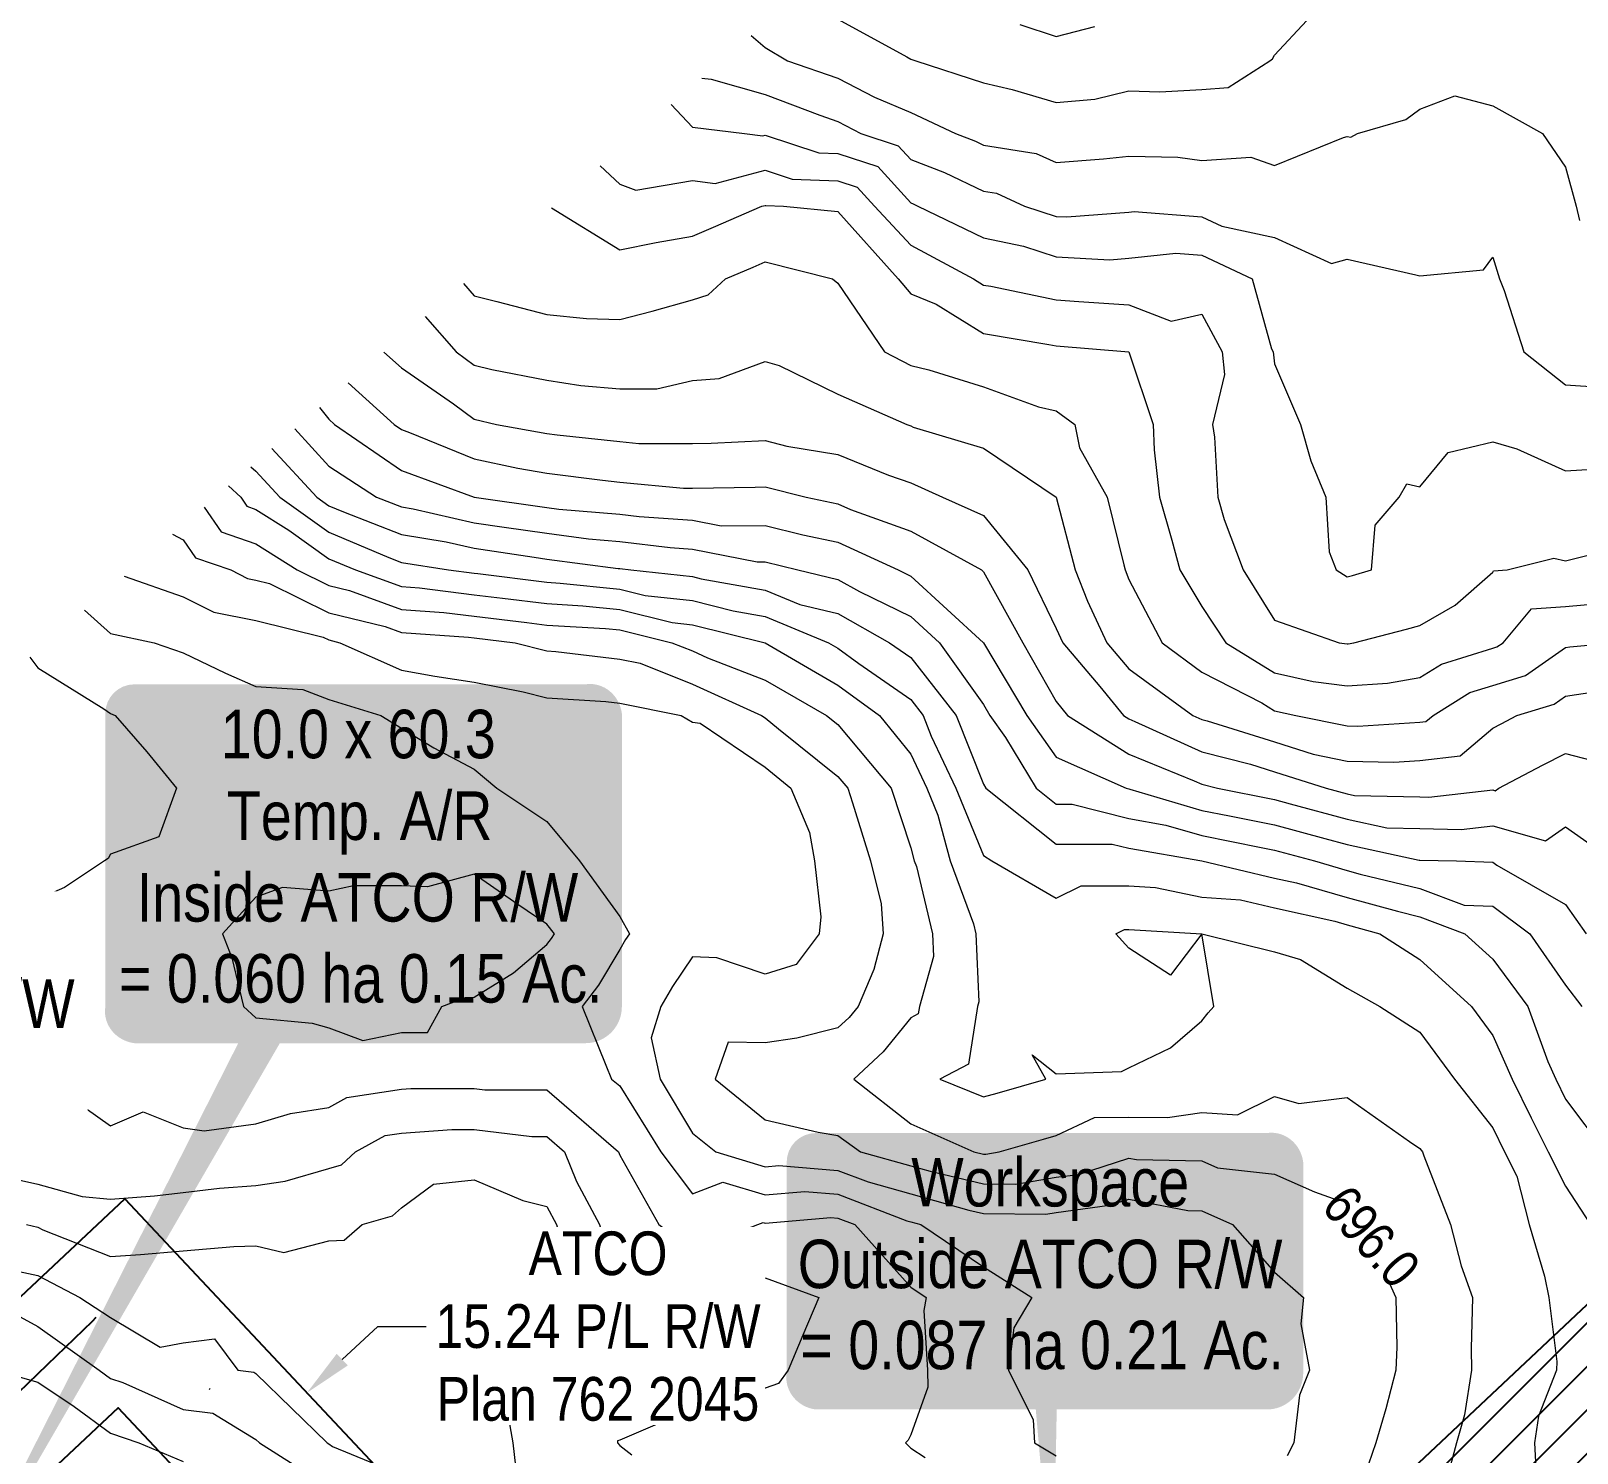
# Model space of a CAD drawing. Extents: x 634962 to 644935, y 5969185 to 5972988.
# Drawn here: x 644421.3 to 644580.7, y 5971659 to 5971805.6 of the extents above; entities that cross this region are included whole.
import ezdxf

# ---------------------------------------------------------------- set-up
doc = ezdxf.new("R2010")
doc.units = 0
doc.header["$LTSCALE"] = 5
doc.header["$PDSIZE"] = 0.5
doc.linetypes.add('DASHDOT', pattern=[25.4, 12.7, -6.35, 0, -6.35])
doc.layers.get('Defpoints').update_dxf_attribs({"color": 9})
for name, color, linetype in [('AS-PIPE-UG-CLIENT HIGH PRESSURE', 240, 'DASHDOT'), ('C-RW', 13, 'Continuous'), ('P-TEMP-ATCO PIPELINES-H', 71, 'Continuous'), ('P-TEMP-ATCO PIPELINES-T_2', 104, 'Continuous'), ('P-TEMP-ATCO PIPELINES_2', 104, 'Continuous'), ('P-TEMP-BLOCKS', 250, 'Continuous')]:
    doc.layers.add(name, color=color, linetype=linetype)
doc.layers.add('C-RW-T', color=13, linetype='Continuous', lineweight=9)
doc.layers.add('C-TOPO-MAJR', color=7, linetype='Continuous', lineweight=15, true_color=0xd3aa5f)
doc.layers.add('C-TOPO-MINR', color=7, linetype='Continuous', lineweight=13, true_color=0xe9d5af)
doc.layers.add('C-TOPO-MAJR-TEXT', color=7, linetype='Continuous', true_color=0x644b1b)
doc.styles.add('4.5', font='ARIALN.TTF', dxfattribs={"height": 4.5})
doc.styles.add('80', font='ARIALN.TTF', dxfattribs={"height": 10})
doc.styles.add('80L', font='ARIALN.TTF', dxfattribs={"height": 10})
doc.styles.get("Standard").update_dxf_attribs({"font": 'ARIALN.TTF'})
doc.dimstyles.new('Compass 2 500', dxfattribs={"dimscale": 2.5, "dimtxt": 4.5, "dimasz": 2, "dimexe": 0.2, "dimexo": 0.0625, "dimgap": 0.5, "dimtad": 0, "dimtih": 1, "dimtoh": 1, "dimzin": 0, "dimdsep": 46, "dimtxsty": '4.5', "dimcen": 0.1, "dimse1": 1, "dimse2": 1, "dimclrd": 256, "dimclrt": 256, "dimaunit": 1, "dimadec": 4, "dimazin": 0, "dimtfac": 0.06, "dimtofl": 0, "dimtmove": 0, "dimatfit": 1, "dimfxl": 0.2, "dimtolj": 1, "dimtzin": 0, "dimlwd": -1, "dimarcsym": 0})

# ---------------------------------------------------------------- blocks, each defined once
blk = doc.blocks.new('*D461')
at = {"layer": 'C-RW-T', "transparency": 16777216}
for p, q in [((644453.4, 5971668.61), (644457.05, 5971672.04)), ((644457.05, 5971672.04), (644462.05, 5971672.04)), ((644435, 5971651.34), (644431.35, 5971647.92))]:
    blk.add_line(p, q, dxfattribs=at)
for points in [[(644452.83, 5971669.22), (644453.97, 5971668.01), (644449.76, 5971665.19)], [(644434.43, 5971651.95), (644435.57, 5971650.74), (644438.64, 5971654.76)]]:
    blk.add_solid(points, dxfattribs=at)
at = {"layer": 'Defpoints', "color": 0, "transparency": 16777216}
for p in [(644449.76, 5971665.19), (644453.41, 5971661.3), (644442.29, 5971650.88)]:
    blk.add_point(p, dxfattribs=at)
at = {"layer": 'C-RW-T', "transparency": 16777216, "insert": (644479.76, 5971672.04), "char_height": 4.5, "attachment_point": 5, "style": '4.5', "bg_fill": 3, "box_fill_scale": 1.1, "bg_fill_color": 256, "bg_fill_true_color": 13158600, "bg_fill_transparency": 0}
blk.add_mtext('\\A1;ATCO\\P15.24 P/L R/W\\PPlan 762 2045', dxfattribs=at)
blk = doc.blocks.new('*U832')
h = blk.add_hatch(color=255)
edge = h.paths.add_edge_path()
edge.add_line((-46.5, -28.5), (46.5, -28.5))
edge.add_arc((46.5, -22.5), 6, 270, 360)
edge.add_line((52.5, -22.5), (52.5, 21))
edge.add_arc((46.5, 21), 6, 0, 90)
edge.add_line((46.5, 27), (-46.5, 27))
edge.add_arc((-46.5, 21), 6, 90, 180)
edge.add_line((-52.5, 21), (-52.5, -22.5))
edge.add_arc((-46.5, -22.5), 6, 180, 270)
at = {"color": 104, "flags": 128}
blk.add_lwpolyline([(-46.5, -28.5, 3, 3, 0), (46.5, -28.5, 3, 3, 0.414214), (52.5, -22.5, 3, 3, 0), (52.5, 21, 3, 0, 0.414214), (46.5, 27, 0, 0, 0), (-46.5, 27, 0, 0, 0.414214), (-52.5, 21, 0, 0, 0), (-52.5, -22.5, 0, 3, 0.414214)], format="xyseb", close=True, dxfattribs=at)
blk.add_lwpolyline([(2.41, -70.72, 0, 7.5, 0), (0, 0, 0, 0, 0)], format="xyseb", dxfattribs=at)
at = {"color": 104, "style": '80'}
blk.add_attdef('ENTER_TEXT_001', (-26.85, -4.92), '', height=10, dxfattribs=at)
blk = doc.blocks.new('*U844')
h = blk.add_hatch(color=255)
edge = h.paths.add_edge_path()
edge.add_line((-46.5, -37), (46.5, -37))
edge.add_arc((46.5, -31), 6, 270, 360)
edge.add_line((52.5, -31), (52.5, 29.5))
edge.add_arc((46.5, 29.5), 6, 0, 90)
edge.add_line((46.5, 35.5), (-46.5, 35.5))
edge.add_arc((-46.5, 29.5), 6, 90, 180)
edge.add_line((-52.5, 29.5), (-52.5, -31))
edge.add_arc((-46.5, -31), 6, 180, 270)
at = {"color": 8, "true_color": 0x787878, "flags": 128}
blk.add_lwpolyline([(-46.5, -37, 3, 3, 0), (46.5, -37, 3, 3, 0.414214), (52.5, -31, 3, 3, 0), (52.5, 29.5, 3, 0, 0.414214), (46.5, 35.5, 0, 0, 0), (-46.5, 35.5, 0, 0, 0.414214), (-52.5, 29.5, 0, 0, 0), (-52.5, -31, 0, 3, 0.414214)], format="xyseb", close=True, dxfattribs=at)
blk.add_lwpolyline([(-84.9, -156.59, 0, 10, 0), (0, 0, 5, 5, 0)], format="xyseb", dxfattribs=at)
at = {"color": 8, "true_color": 0x787878, "style": '80'}
blk.add_attdef('ENTER_TEXT_001', (-35.99, -5), '', height=10, dxfattribs=at)

msp = doc.modelspace()

# ---------------------------------------------------------------- hatches: boundary and pattern name
at = {"layer": 'P-TEMP-ATCO PIPELINES-H'}
h = msp.add_hatch(dxfattribs=at)
h.set_pattern_fill('ANSI31', color=256, scale=0.999744)
h.set_pattern_definition([(45, (-1201.1034, 5845.673), (-2.2444885755, 2.2444885755), [])])
h.paths.add_polyline_path([(644535.251, 5971603.143), (644667.553, 5971727.575), (644653.854, 5971742.14), (644511.789, 5971608.525)])

# ---------------------------------------------------------------- linework, layer by layer
at = {"layer": 'AS-PIPE-UG-CLIENT HIGH PRESSURE', "ltscale": 0.5, "flags": 128}
msp.add_lwpolyline([(644648.39, 5971569.93), (644633.984, 5971573.06), (644616.68, 5971576.98), (644589.748, 5971583.126), (644563.711, 5971589.136), (644538.931, 5971595.187), (644520.704, 5971599.356), (644501.772, 5971603.556), (644498.164, 5971605.191), (644494.922, 5971607.547), (644492.252, 5971609.985), (644490.85, 5971611.33), (644487.356, 5971614.938), (644480.997, 5971621.608), (644473.191, 5971629.858), (644466.583, 5971636.918), (644460.461, 5971643.385), (644454.008, 5971650.281), (644449.39, 5971655.217), (644443.079, 5971662.051), (644438.159, 5971667.261), (644433.914, 5971671.46), (644432.34, 5971673.05), (644431.279, 5971674.018), (644430.878, 5971674.375), (644430.35, 5971674.504), (644429.66, 5971674.267), (644429.019, 5971673.92), (644428.287, 5971673.306), (644427.641, 5971672.548), (644422.976, 5971668.06), (644419.012, 5971664.222), (644413.131, 5971658.755), (644405.995, 5971652.029), (644398.889, 5971645.481), (644393.065, 5971640.115), (644387.593, 5971634.891), (644382.184, 5971630.005), (644377.134, 5971625.377), (644361.673, 5971610.95), (644354.56, 5971604.003), (644347.934, 5971597.845), (644334.444, 5971584.874), (644328.492, 5971579.427), (644322.29, 5971573.959), (644315.191, 5971566.947), (644309.865, 5971561.664), (644304.788, 5971556.858), (644298.475, 5971550.915), (644294.32, 5971547.07), (644291.413, 5971544.924), (644288.428, 5971543.457), (644286.129, 5971542.418), (644283.257, 5971541.552), (644279.233, 5971540.913), (644274.146, 5971540.88), (644271.053, 5971541.532), (644267.312, 5971542.317), (644261.973, 5971543.904), (644254.239, 5971546.255), (644246.967, 5971548.374), (644237.691, 5971551.229), (644226.679, 5971554.609), (644218.014, 5971557.293), (644207.113, 5971560.606)], dxfattribs=at)
at = {"layer": 'C-RW', "flags": 128}
msp.add_lwpolyline([(644473.894, 5971617.229), (644430.315, 5971663.631), (644399.1, 5971634.372), (644388.641, 5971645.449), (644431.005, 5971685.172), (644500.494, 5971611.131)], close=True, dxfattribs=at)
at = {"layer": 'C-TOPO-MAJR', "lineweight": 15, "flags": 128}
for points, elevation in [([(644495.555, 5971805.087), (644496.992, 5971803.876), (644499.275, 5971802.495), (644504.49, 5971800.705), (644508.239, 5971798.746), (644511.988, 5971797.178), (644516.603, 5971794.997), (644518.681, 5971794.191), (644519.487, 5971793.807), (644524.93, 5971792.943), (644526.985, 5971791.998), (644531.875, 5971792.389), (644534.483, 5971792.645), (644539.53, 5971792.546), (644541.981, 5971792.226), (644547.037, 5971792.555), (644549.479, 5971791.716), (644556.582, 5971794.602), (644556.977, 5971794.697), (644557.352, 5971794.622), (644558.049, 5971794.997), (644563.024, 5971796.448), (644564.475, 5971797.496), (644568.074, 5971798.896), (644571.973, 5971797.864), (644577.104, 5971794.997), (644579.471, 5971791.537), (644580.565, 5971787.499), (644580.929, 5971786.041)], 689.823), ([(644465.888, 5971779.525), (644467, 5971778.27), (644469.327, 5971777.673), (644474.498, 5971776.348), (644478.569, 5971775.93), (644481.996, 5971775.835), (644485.329, 5971776.668), (644489.494, 5971777.859), (644491.124, 5971778.371), (644492.902, 5971780.001), (644495.76, 5971781.233), (644496.992, 5971781.765), (644503.913, 5971780.001), (644504.49, 5971779.559), (644509.288, 5971772.503), (644511.988, 5971771.097), (644513.863, 5971770.628), (644519.487, 5971768.898), (644525.167, 5971766.823), (644526.985, 5971766.4), (644528.92, 5971765.005), (644529.385, 5971762.605), (644532.247, 5971757.507), (644533.959, 5971750.532), (644534.095, 5971750.009), (644534.483, 5971749.03), (644537.891, 5971742.51), (644541.981, 5971739.46), (644548.186, 5971736.305), (644549.479, 5971735.499), (644551.684, 5971735.012), (644556.977, 5971733.928), (644558.088, 5971733.902), (644564.475, 5971734.322), (644565.093, 5971734.395), (644565.821, 5971735.012), (644569.621, 5971737.365), (644571.973, 5971738.088), (644575.355, 5971739.129), (644579.471, 5971742.011), (644579.906, 5971742.076), (644584.467, 5971742.51)], 691.823), ([(644448.508, 5971764.549), (644452.004, 5971760.72), (644456.942, 5971757.507), (644459.502, 5971756.507), (644460.695, 5971756.314), (644467, 5971754.876), (644470.092, 5971754.415), (644474.498, 5971753.791), (644478.783, 5971753.222), (644481.996, 5971752.952), (644487.181, 5971752.322), (644489.494, 5971752.161), (644496.159, 5971750.842), (644496.992, 5971750.852), (644500.367, 5971750.009), (644504.49, 5971749.038), (644506.719, 5971747.78), (644511.988, 5971745.218), (644514.942, 5971742.51), (644519.487, 5971736.129), (644520.151, 5971735.012), (644521.769, 5971732.73), (644524.916, 5971727.514), (644526.985, 5971725.871), (644528.628, 5971725.871), (644534.483, 5971724.377), (644538.278, 5971723.719), (644541.981, 5971722.624), (644548.093, 5971721.402), (644549.479, 5971721.125), (644553.59, 5971720.016), (644556.977, 5971719.035), (644558.323, 5971718.67), (644564.475, 5971717.177), (644569.044, 5971715.447), (644571.973, 5971715.358), (644575.799, 5971712.518), (644579.471, 5971707.225), (644581.175, 5971705.02)], 693.822), ([(644435.915, 5971753.699), (644437.008, 5971753.105), (644438.268, 5971751.269), (644441.921, 5971750.009), (644443.634, 5971749.137), (644444.506, 5971748.967), (644445.894, 5971748.62), (644452.004, 5971745.594), (644457.836, 5971744.177), (644459.502, 5971743.573), (644466.428, 5971743.082), (644467, 5971743.01), (644471.218, 5971742.51), (644474.498, 5971741.664), (644475.403, 5971741.605), (644481.996, 5971740.806), (644484.119, 5971740.388), (644489.494, 5971738.25), (644496.617, 5971735.012), (644496.992, 5971734.758), (644498.356, 5971733.648), (644504.49, 5971728.72), (644505.498, 5971727.514), (644505.99, 5971726.014), (644507.836, 5971720.016), (644508.928, 5971715.579), (644509.159, 5971712.518), (644508.183, 5971708.825), (644506.564, 5971705.02), (644505.637, 5971703.873), (644504.49, 5971702.805), (644500.264, 5971701.748), (644496.992, 5971701.271), (644493.163, 5971701.351), (644491.851, 5971697.522), (644496.992, 5971693.337), (644502.445, 5971692.069), (644504.49, 5971691.711), (644506.818, 5971690.024), (644511.988, 5971688.582), (644513.988, 5971688.024), (644519.487, 5971686.734), (644522.811, 5971686.7), (644526.985, 5971687.404), (644529.298, 5971687.711), (644534.483, 5971689.39), (644535.272, 5971689.235), (644541.981, 5971689.119), (644543.621, 5971688.384), (644549.479, 5971687.733), (644553.602, 5971685.901), (644556.977, 5971684.703), (644558.852, 5971682.526), (644559.911, 5971679.591), (644561.976, 5971675.028), (644562.098, 5971669.907), (644561.976, 5971667.53), (644560.956, 5971663.551), (644559.937, 5971660.032), (644559.183, 5971657.826)], 695.822), ([(644420.857, 5971682.526), (644422.012, 5971682.276), (644422.529, 5971682.008), (644429.51, 5971679.245), (644432.597, 5971679.438), (644437.008, 5971679.814), (644442.239, 5971680.259), (644444.506, 5971680.36), (644447.373, 5971679.659), (644452.004, 5971680.86), (644453.611, 5971680.919), (644455.464, 5971682.526), (644458.581, 5971683.447), (644459.502, 5971684.276), (644462.818, 5971686.707), (644467, 5971687.152), (644471.998, 5971685.026), (644474.498, 5971684.401), (644475.491, 5971682.526), (644475.848, 5971681.176), (644474.498, 5971679.93), (644471.727, 5971677.799), (644469.4, 5971675.028), (644471.285, 5971670.743), (644470.749, 5971667.53), (644470.213, 5971664.317), (644470.97, 5971660.032), (644471.499, 5971655.532)], 697.821)]:
    msp.add_lwpolyline(points, dxfattribs=dict(at, elevation=elevation))
at = {"layer": 'C-TOPO-MINR', "lineweight": 13, "flags": 128}
for points, elevation in [([(644504.49, 5971806.78), (644511.594, 5971802.889), (644511.988, 5971802.669), (644512.523, 5971802.495), (644519.487, 5971800.228), (644522.441, 5971799.541), (644526.985, 5971798.188), (644530.954, 5971798.526), (644534.483, 5971799.386), (644537.669, 5971799.308), (644541.981, 5971799.536), (644544.724, 5971799.752), (644549.011, 5971802.495), (644549.282, 5971802.692), (644549.479, 5971803.071), (644552.812, 5971806.66)], 689.423), ([(644523.235, 5971806.244), (644526.985, 5971804.995), (644530.963, 5971806.015)], 689.023), ([(644490.462, 5971800.698), (644491.405, 5971800.584), (644496.992, 5971799.01), (644502.616, 5971796.872), (644504.49, 5971796.228), (644506.847, 5971794.997), (644510.712, 5971793.721), (644511.988, 5971792.311), (644515.456, 5971790.966), (644519.487, 5971789.046), (644520.822, 5971788.834), (644523.725, 5971787.499), (644526.985, 5971786.457), (644528.087, 5971786.396), (644534.483, 5971786.904), (644535.019, 5971786.963), (644541.981, 5971786.413), (644544.043, 5971785.437), (644549.479, 5971784.264), (644555.37, 5971781.608), (644556.977, 5971782.046), (644564.035, 5971780.441), (644564.475, 5971780.341), (644571.036, 5971780.938), (644571.973, 5971782.25), (644572.655, 5971780.001), (644573.157, 5971778.817), (644575.187, 5971772.503), (644579.471, 5971769.075), (644583.107, 5971768.867)], 690.223), ([(644487.308, 5971797.98), (644489.494, 5971795.643), (644494.852, 5971794.997), (644496.747, 5971794.751), (644496.992, 5971794.817), (644502.514, 5971793.02), (644504.49, 5971792.946), (644508.585, 5971791.594), (644511.988, 5971787.835), (644512.231, 5971787.741), (644512.739, 5971787.499), (644519.487, 5971784.234), (644523.618, 5971783.368), (644526.985, 5971782.292), (644532.498, 5971781.985), (644534.483, 5971782.143), (644539.303, 5971782.679), (644541.981, 5971782.467), (644547.188, 5971780.001), (644549.19, 5971772.792), (644549.347, 5971772.503), (644549.479, 5971771.25), (644552.156, 5971765.005), (644553.227, 5971761.257), (644554.771, 5971757.507), (644555.103, 5971751.883), (644555.824, 5971750.009), (644556.977, 5971749.311), (644557.532, 5971749.453), (644559.476, 5971750.009), (644559.861, 5971754.623), (644562.332, 5971757.507), (644563.111, 5971758.871), (644564.475, 5971758.578), (644567.378, 5971762.102), (644571.973, 5971763.205), (644574.473, 5971762.505), (644579.471, 5971760.233), (644583.97, 5971760.506)], 690.623), ([(644479.979, 5971791.666), (644481.996, 5971789.771), (644483.662, 5971789.165), (644489.494, 5971790.137), (644491.83, 5971789.835), (644496.992, 5971791.203), (644499.787, 5971790.294), (644504.49, 5971790.116), (644506.458, 5971789.466), (644508.24, 5971787.499), (644511.988, 5971783.478), (644518.474, 5971780.001), (644519.487, 5971779.376), (644520.236, 5971779.251), (644526.985, 5971777.859), (644529.312, 5971777.674), (644534.483, 5971777.34), (644538.824, 5971775.659), (644541.981, 5971776.372), (644544.085, 5971772.503), (644544.333, 5971770.151), (644543.078, 5971765.005), (644543.304, 5971763.681), (644543.647, 5971757.507), (644544.289, 5971755.199), (644546.266, 5971750.009), (644549.479, 5971744.818), (644556.144, 5971742.51), (644556.977, 5971742.402), (644557.078, 5971742.409), (644557.659, 5971742.51), (644563.087, 5971743.899), (644564.475, 5971744.296), (644568.111, 5971746.373), (644571.973, 5971749.794), (644572.07, 5971749.911), (644573.473, 5971750.009), (644578.272, 5971751.208), (644579.471, 5971750.946), (644584.72, 5971752.258)], 691.023), ([(644474.974, 5971787.353), (644481.996, 5971783), (644485.745, 5971783.75), (644489.494, 5971784.412), (644491.651, 5971785.342), (644496.652, 5971787.499), (644496.992, 5971787.589), (644497.06, 5971787.567), (644498.865, 5971787.499), (644504.49, 5971786.963), (644510.712, 5971780.001), (644511.988, 5971778.463), (644514.596, 5971777.393), (644519.487, 5971774.377), (644526.234, 5971773.253), (644526.985, 5971773.098), (644534.479, 5971772.503), (644534.483, 5971772.502), (644536.982, 5971765.005), (644537.084, 5971762.403), (644537.619, 5971757.507), (644538.905, 5971753.084), (644539.717, 5971750.009), (644541.981, 5971746.26), (644544.48, 5971742.51), (644549.479, 5971739.394), (644553.478, 5971738.512), (644556.977, 5971738.055), (644561.131, 5971738.356), (644564.475, 5971738.94), (644566.68, 5971740.305), (644571.973, 5971741.933), (644572.414, 5971742.069), (644573.045, 5971742.51), (644575.965, 5971746.016), (644579.471, 5971746.26), (644582.932, 5971746.548)], 691.423), ([(644461.95, 5971776.132), (644465.125, 5971772.503), (644467, 5971771.114), (644468.829, 5971770.674), (644474.498, 5971769.563), (644477.985, 5971769.015), (644481.996, 5971768.674), (644485.825, 5971768.674), (644489.494, 5971769.543), (644492.238, 5971769.759), (644496.992, 5971771.503), (644498.421, 5971771.074), (644504.49, 5971768.113), (644511.573, 5971765.005), (644511.988, 5971764.858), (644512.256, 5971764.737), (644519.487, 5971762.568), (644526.983, 5971757.508), (644526.985, 5971757.507), (644526.985, 5971757.507), (644526.985, 5971757.506), (644528.924, 5971750.009), (644530.198, 5971746.795), (644532.211, 5971742.51), (644534.483, 5971739.833), (644541.066, 5971735.012), (644541.981, 5971734.596), (644542.541, 5971734.453), (644549.479, 5971732.307), (644553.455, 5971731.036), (644556.977, 5971730.315), (644561.791, 5971730.199), (644564.475, 5971730.375), (644568.621, 5971730.866), (644571.973, 5971733.709), (644572.83, 5971734.156), (644574.472, 5971735.012), (644578.295, 5971736.188), (644579.471, 5971737.012), (644584.252, 5971737.729)], 692.223), ([(644457.682, 5971772.454), (644459.502, 5971770.837), (644464.857, 5971767.148), (644467, 5971765.56), (644469.309, 5971765.005), (644474.498, 5971764.08), (644475.552, 5971763.95), (644481.996, 5971763.234), (644483.957, 5971763.044), (644489.494, 5971763.044), (644491.426, 5971763.073), (644496.992, 5971763.338), (644499.226, 5971762.771), (644504.49, 5971761.925), (644509.716, 5971759.779), (644511.988, 5971758.977), (644515.249, 5971757.507), (644519.487, 5971755.632), (644524.056, 5971750.009), (644526.985, 5971743.961), (644527.666, 5971742.51), (644531.483, 5971738.012), (644533.906, 5971735.012), (644534.483, 5971734.651), (644535.095, 5971734.4), (644541.981, 5971731.263), (644547.017, 5971729.976), (644549.479, 5971729.215), (644554.801, 5971727.514), (644556.977, 5971726.928), (644557.727, 5971726.765), (644564.475, 5971726.618), (644565.391, 5971726.598), (644571.973, 5971727.329), (644572.231, 5971727.256), (644572.597, 5971727.514), (644577.114, 5971729.871), (644579.471, 5971731.1), (644584.764, 5971729.72)], 692.622), ([(644454.012, 5971769.292), (644458.737, 5971765.005), (644459.502, 5971764.477), (644460.335, 5971764.172), (644467, 5971761.453), (644471.499, 5971760.506), (644474.498, 5971759.972), (644480.239, 5971759.264), (644481.996, 5971759.068), (644488.571, 5971758.43), (644489.494, 5971758.43), (644495.97, 5971758.529), (644496.992, 5971758.577), (644501.21, 5971757.507), (644504.49, 5971756.816), (644505.771, 5971756.226), (644511.988, 5971753.992), (644519.272, 5971750.009), (644519.487, 5971749.826), (644523.539, 5971742.51), (644526.985, 5971736.441), (644528.139, 5971735.012), (644534.483, 5971731.038), (644541.216, 5971728.279), (644541.981, 5971727.931), (644543.611, 5971727.514), (644549.479, 5971726.341), (644551.086, 5971725.908), (644556.977, 5971724.319), (644561.059, 5971723.432), (644564.475, 5971723.358), (644568.724, 5971723.265), (644571.973, 5971723.627), (644577.403, 5971722.085), (644579.471, 5971723.545), (644584.47, 5971720.016)], 693.022), ([(644451.068, 5971766.756), (644452.004, 5971765.56), (644452.616, 5971765.005), (644459.502, 5971760.252), (644466.999, 5971757.507), (644467, 5971757.506), (644467, 5971757.506), (644474.498, 5971756.445), (644475.722, 5971756.282), (644481.996, 5971755.755), (644483.991, 5971755.512), (644489.494, 5971755.131), (644492.456, 5971754.545), (644496.992, 5971754.601), (644500.866, 5971753.633), (644504.49, 5971752.87), (644510.703, 5971750.009), (644511.988, 5971749.383), (644519.486, 5971742.51), (644519.487, 5971742.51), (644523.948, 5971735.012), (644526.985, 5971730.728), (644534.184, 5971727.514), (644534.483, 5971727.438), (644534.575, 5971727.422), (644541.981, 5971725.232), (644544.833, 5971724.662), (644549.479, 5971723.733), (644554.656, 5971722.337), (644556.977, 5971721.711), (644564.392, 5971720.099), (644564.475, 5971720.098), (644568.226, 5971720.016), (644571.973, 5971719.903), (644572.413, 5971719.576), (644579.471, 5971715.517), (644581.614, 5971712.518)], 693.422), ([(644446.144, 5971762.513), (644450.77, 5971757.507), (644452.004, 5971756.621), (644453.527, 5971755.984), (644459.502, 5971753.65), (644464.103, 5971752.905), (644467, 5971752.245), (644473.184, 5971751.323), (644474.498, 5971751.137), (644481.843, 5971750.161), (644481.996, 5971750.149), (644483.149, 5971750.009), (644489.494, 5971749.327), (644490.401, 5971749.102), (644496.992, 5971747.915), (644500.568, 5971746.433), (644504.49, 5971745.51), (644509.802, 5971742.51), (644511.988, 5971740.989), (644516.675, 5971735.012), (644519.487, 5971727.942), (644519.745, 5971727.514), (644526.985, 5971721.762), (644532.736, 5971721.762), (644534.483, 5971721.317), (644541.981, 5971720.016), (644541.981, 5971720.016), (644541.982, 5971720.016), (644549.479, 5971718.256), (644551.748, 5971717.747), (644556.977, 5971716.232), (644562.168, 5971714.825), (644564.475, 5971714.265), (644569.089, 5971712.518), (644571.973, 5971709.902), (644575.593, 5971705.02), (644577.647, 5971699.346), (644578.464, 5971697.522), (644579.471, 5971695.477), (644583.561, 5971690.024)], 694.222), ([(644443.986, 5971760.654), (644444.506, 5971760.177), (644446.974, 5971757.507), (644452.004, 5971753.894), (644458.213, 5971751.297), (644459.502, 5971750.794), (644464.353, 5971750.009), (644467, 5971749.675), (644467.378, 5971749.63), (644474.498, 5971748.74), (644475.845, 5971748.661), (644481.996, 5971748.016), (644484.634, 5971747.37), (644489.494, 5971746.848), (644493.697, 5971745.806), (644496.992, 5971745.213), (644503.512, 5971742.51), (644504.49, 5971741.941), (644506.633, 5971740.368), (644511.988, 5971736.642), (644513.267, 5971735.012), (644514.111, 5971732.89), (644516.637, 5971727.514), (644519.487, 5971720.565), (644520.352, 5971720.016), (644526.985, 5971716.184), (644529.559, 5971717.442), (644534.483, 5971717.442), (644537.22, 5971717.279), (644541.981, 5971716.267), (644545.98, 5971716.017), (644549.479, 5971715.196), (644555.694, 5971713.801), (644556.977, 5971713.429), (644560.338, 5971712.518), (644564.475, 5971709.852), (644569.779, 5971705.02), (644571.973, 5971702.021), (644573.987, 5971697.522), (644575.943, 5971693.552), (644577.681, 5971690.024), (644579.471, 5971686.495), (644582.067, 5971682.526)], 694.622), ([(644441.678, 5971758.664), (644442.939, 5971757.507), (644443.577, 5971756.578), (644444.506, 5971756.257), (644447.892, 5971754.12), (644452.004, 5971751.167), (644454.775, 5971750.009), (644459.502, 5971748.296), (644461.345, 5971748.166), (644467, 5971747.454), (644469.899, 5971747.11), (644474.498, 5971746.535), (644478.189, 5971746.318), (644481.996, 5971745.919), (644487.411, 5971744.593), (644489.494, 5971744.369), (644496.992, 5971742.511), (644496.992, 5971742.511), (644496.993, 5971742.51), (644504.49, 5971738.145), (644508.757, 5971735.012), (644511.988, 5971731.024), (644513.638, 5971727.514), (644514.784, 5971724.718), (644516.062, 5971720.016), (644518.458, 5971713.547), (644518.703, 5971712.518), (644519.018, 5971705.489), (644518.886, 5971705.02), (644517.935, 5971699.073), (644514.989, 5971697.522), (644519.487, 5971695.686), (644520.915, 5971696.094), (644525.915, 5971697.522), (644524.489, 5971700.018), (644526.985, 5971698.057), (644533.708, 5971698.297), (644534.483, 5971698.705), (644538.767, 5971700.735), (644541.981, 5971703.52), (644542.643, 5971704.358), (644543.231, 5971705.02), (644541.981, 5971712.515), (644538.766, 5971708.235), (644534.483, 5971711.019), (644533.12, 5971712.518), (644534.035, 5971712.966), (644534.483, 5971712.966), (644541.981, 5971712.518), (644541.981, 5971712.518), (644541.983, 5971712.518), (644549.479, 5971710.644), (644552.156, 5971709.841), (644556.977, 5971706.894), (644560.351, 5971705.02), (644564.475, 5971702.36), (644568.046, 5971697.522), (644571.973, 5971692.523), (644573.204, 5971690.024), (644574.472, 5971687.525), (644575.722, 5971682.526), (644577.294, 5971677.205), (644577.741, 5971675.028), (644578.589, 5971668.412), (644578.562, 5971667.53), (644576.7, 5971662.802), (644576.285, 5971660.032), (644576.511, 5971655.493)], 695.022), ([(644439.158, 5971756.493), (644440.923, 5971753.923), (644444.506, 5971752.687), (644448.75, 5971750.009), (644452.004, 5971748.397), (644454.133, 5971747.879), (644459.502, 5971745.935), (644463.886, 5971745.624), (644467, 5971745.232), (644472.419, 5971744.59), (644474.498, 5971744.33), (644480.532, 5971743.975), (644481.996, 5971743.821), (644487.352, 5971742.51), (644489.494, 5971741.658), (644491.056, 5971740.948), (644496.992, 5971738.665), (644503.324, 5971735.012), (644504.49, 5971734.075), (644509.974, 5971727.514), (644511.988, 5971721.38), (644512.359, 5971720.016), (644512.577, 5971719.428), (644514.227, 5971712.518), (644514.331, 5971710.175), (644512.888, 5971705.02), (644512.764, 5971704.245), (644511.988, 5971703.836), (644509.166, 5971700.345), (644506.136, 5971697.522), (644511.988, 5971692.908), (644518.509, 5971690.024), (644519.487, 5971689.794), (644519.718, 5971689.792), (644521.093, 5971690.024), (644525.675, 5971691.333), (644526.985, 5971691.707), (644530.942, 5971693.565), (644534.483, 5971693.614), (644538.446, 5971693.559), (644541.981, 5971694.08), (644545.664, 5971693.839), (644549.479, 5971695.746), (644551.978, 5971695.023), (644556.977, 5971695.647), (644563.406, 5971691.093), (644564.475, 5971690.38), (644564.725, 5971690.024), (644564.869, 5971689.63), (644567.619, 5971682.526), (644568.713, 5971678.288), (644569.89, 5971675.028), (644569.744, 5971669.759), (644569.802, 5971667.53), (644569.076, 5971662.929), (644568.224, 5971660.032), (644567.44, 5971657.067)], 695.422), ([(644430.909, 5971749.386), (644437.008, 5971747.246), (644440.147, 5971745.649), (644444.506, 5971744.802), (644451.448, 5971743.066), (644452.004, 5971742.791), (644453.157, 5971742.51), (644459.502, 5971739.666), (644462.939, 5971739.074), (644467, 5971738.432), (644472.053, 5971737.457), (644474.498, 5971736.826), (644480.574, 5971736.434), (644481.996, 5971736.262), (644488.341, 5971735.012), (644489.494, 5971734.331), (644490.283, 5971734.223), (644496.992, 5971729.675), (644499.648, 5971727.514), (644501.544, 5971722.962), (644502.064, 5971720.016), (644502.741, 5971714.267), (644502.547, 5971712.518), (644500.183, 5971709.328), (644496.992, 5971708.353), (644491.993, 5971710.019), (644489.494, 5971710.119), (644487.438, 5971707.076), (644486.226, 5971705.02), (644485.231, 5971701.786), (644486.149, 5971697.522), (644489.494, 5971691.946), (644491.913, 5971690.024), (644496.992, 5971688.495), (644498.398, 5971688.618), (644504.49, 5971688.119), (644507.589, 5971686.925), (644511.988, 5971685.698), (644517.987, 5971684.025), (644519.487, 5971683.673), (644525.903, 5971683.608), (644526.985, 5971683.79), (644532.488, 5971684.52), (644534.483, 5971685.166), (644540.534, 5971683.973), (644541.981, 5971683.948), (644545.153, 5971682.526), (644549.479, 5971677.635), (644552.478, 5971675.028), (644552.205, 5971672.301), (644553.09, 5971667.53), (644552.045, 5971664.964), (644551.464, 5971660.032), (644550.802, 5971658.709)], 696.221), ([(644426.825, 5971745.867), (644429.51, 5971743.467), (644434.008, 5971742.51), (644437.008, 5971741.476), (644441.367, 5971739.372), (644444.506, 5971738.011), (644449.326, 5971737.691), (644452.004, 5971736.643), (644457.36, 5971735.012), (644459.502, 5971733.709), (644462.835, 5971731.679), (644467, 5971729.486), (644469.342, 5971727.514), (644474.498, 5971724.078), (644477.859, 5971720.016), (644481.996, 5971714.303), (644483.009, 5971712.518), (644482.601, 5971711.914), (644481.996, 5971710.889), (644479.819, 5971707.197), (644478.14, 5971705.02), (644480.568, 5971698.95), (644481.139, 5971697.522), (644481.996, 5971696.825), (644486.234, 5971690.024), (644489.494, 5971685.698), (644492.619, 5971686.9), (644496.992, 5971685.583), (644501.076, 5971685.94), (644504.49, 5971685.66), (644511.588, 5971682.926), (644511.988, 5971682.814), (644513.023, 5971682.526), (644519.487, 5971678.166), (644524.486, 5971675.028), (644522.625, 5971671.889), (644522.052, 5971667.53), (644524.616, 5971662.4), (644524.735, 5971660.032), (644526.985, 5971658.708)], 696.621), ([(644421.198, 5971741.019), (644422.012, 5971739.925), (644428.827, 5971735.695), (644429.51, 5971735.227), (644429.979, 5971735.012), (644433.263, 5971731.259), (644436.326, 5971727.514), (644434.509, 5971722.515), (644429.51, 5971720.698), (644429.26, 5971720.266), (644428.885, 5971720.016), (644424.761, 5971717.267), (644422.012, 5971716.089), (644419.668, 5971714.862)], 697.021), ([(644419.2, 5971705.02), (644422.012, 5971698.595), (644422.763, 5971697.522), (644429.51, 5971692.701), (644432.884, 5971694.147), (644437.008, 5971692.523), (644439.178, 5971692.194), (644444.506, 5971692.921), (644448.058, 5971693.97), (644452.004, 5971694.615), (644453.878, 5971695.648), (644459.502, 5971696.499), (644460.453, 5971696.571), (644467, 5971696.571), (644468.089, 5971696.433), (644474.498, 5971696.433), (644481.857, 5971690.024), (644481.996, 5971689.683), (644486.034, 5971682.526), (644489.494, 5971679.93), (644491.369, 5971680.651), (644496.243, 5971682.526), (644496.784, 5971682.734), (644496.992, 5971682.671), (644503.754, 5971683.262), (644504.49, 5971683.202), (644506.245, 5971682.526), (644511.988, 5971676.099), (644513.595, 5971675.028), (644513.352, 5971673.664), (644513.703, 5971667.53), (644513.753, 5971665.765), (644511.988, 5971660.864), (644511.721, 5971660.299), (644511.453, 5971660.032), (644511.988, 5971659.496), (644513.488, 5971658.532)], 697.021), ([(644416.636, 5971687.902), (644422.012, 5971686.716), (644426.603, 5971685.433), (644429.51, 5971685.164), (644434.034, 5971685.499), (644437.008, 5971685.842), (644440.757, 5971686.275), (644444.506, 5971686.575), (644447.531, 5971686.998), (644452.004, 5971688.32), (644453.319, 5971688.708), (644454.781, 5971690.024), (644457.825, 5971691.701), (644459.502, 5971691.955), (644464.677, 5971692.347), (644467, 5971692.347), (644472.926, 5971691.596), (644474.498, 5971691.596), (644476.303, 5971690.024), (644477.544, 5971686.978), (644479.901, 5971682.526), (644481.847, 5971675.177), (644481.685, 5971675.028), (644481.996, 5971674.74), (644482.619, 5971674.405), (644489.494, 5971672.381), (644493.245, 5971671.277), (644491.744, 5971675.028), (644495.534, 5971676.486), (644496.992, 5971677.046), (644502.517, 5971675.028), (644500.88, 5971671.14), (644499.359, 5971667.53), (644498.355, 5971666.167), (644496.992, 5971665.656), (644492.339, 5971664.685), (644489.494, 5971663.944), (644487.062, 5971662.464), (644481.996, 5971660.319), (644481.783, 5971660.245), (644481.77, 5971660.032), (644481.996, 5971659.764), (644483.243, 5971658.785)], 697.421), ([(644419.14, 5971677.899), (644422.012, 5971677.277), (644426.366, 5971675.028), (644429.51, 5971672.954), (644434.639, 5971669.898), (644437.008, 5971670.342), (644440.222, 5971670.744), (644442.632, 5971667.53), (644444.295, 5971667.318), (644444.506, 5971667.189), (644451.83, 5971660.032), (644452.004, 5971659.921), (644452.378, 5971659.657), (644459.502, 5971656.724)], 698.221), ([(644416.513, 5971675.028), (644422.012, 5971672.029), (644428.356, 5971667.53), (644429.51, 5971666.681), (644430.795, 5971666.244), (644437.008, 5971663.483), (644440.071, 5971663.094), (644444.506, 5971660.373), (644444.855, 5971660.032), (644452.004, 5971655.511)], 698.621), ([(644417.638, 5971667.53), (644422.012, 5971666.28), (644425.76, 5971663.781), (644429.51, 5971661.022), (644432.426, 5971660.032), (644437.008, 5971658.114)], 699.021)]:
    msp.add_lwpolyline(points, dxfattribs=dict(at, elevation=elevation))
at = {"layer": 'C-TOPO-MINR', "lineweight": 13, "elevation": 697.021, "flags": 128}
msp.add_lwpolyline([(644474.982, 5971712.034), (644475.267, 5971712.518), (644474.498, 5971713.485), (644471.499, 5971715.517), (644467, 5971718.653), (644462.18, 5971717.338), (644459.502, 5971717.46), (644454.56, 5971717.46), (644452.004, 5971716.892), (644447.232, 5971717.29), (644444.506, 5971716.268), (644441.045, 5971712.518), (644442.006, 5971710.019), (644443.213, 5971705.02), (644444.506, 5971703.848), (644450.29, 5971703.306), (644452.004, 5971702.798), (644455.533, 5971701.491), (644459.502, 5971702.342), (644462.18, 5971702.342), (644463.666, 5971705.02), (644466.091, 5971705.929), (644467, 5971705.988), (644471.049, 5971708.47), (644474.498, 5971711.408), (644474.982, 5971712.034)], close=True, dxfattribs=at)

# ---------------------------------------------------------------- block references
at = {"layer": 'P-TEMP-ATCO PIPELINES-T_2', "color": 3}
ref = msp.add_blockref('*U832', (644525.449, 5971678.47), dxfattribs=dict(at, xscale=0.49987184, yscale=0.49987184, zscale=0.49987184))
ref.add_attrib('ENTER_TEXT_001', ' Workspace', (644510.456, 5971684.399), dxfattribs={"layer": '0', "color": 104, "height": 4.9987, "style": '80'})
ref.add_attrib('ENTER_TEXT_002', 'Outside ATCO R/W', (644500.35, 5971675.979), dxfattribs={"layer": '0', "color": 104, "height": 4.99872, "style": '80'})
ref.add_attrib('ENTER_TEXT_003', '= 0.087 ha 0.21 Ac.', (644500.619, 5971667.628), dxfattribs={"layer": '0', "color": 104, "height": 4.99872, "style": '80'})

# ---------------------------------------------------------------- next in the draw order: texts
at = {"layer": 'C-RW-T', "insert": (644365.009, 5971716.131), "char_height": 4.99872, "attachment_point": 1, "style": '80L', "bg_fill": 3, "box_fill_scale": 1.15, "bg_fill_color": 256, "bg_fill_true_color": 256, "bg_fill_transparency": 0}
msp.add_mtext_dynamic_manual_height_columns('\\pi22.873;ATCO\\P\\pi0.66832;Variable Width P/L R/W\\P\\pi12.591;Plan 052 4703', width=61.4065, gutter_width=50.013, heights=[0], dxfattribs=at)
at = {"layer": 'C-TOPO-MAJR-TEXT', "color": 251, "linetype": 'Continuous', "lineweight": -3, "true_color": 0x6b6b6b, "insert": (644559.461, 5971681.291, 703.82), "char_height": 3.99795, "width": 8.45894, "attachment_point": 5, "rotation": 311.45879, "bg_fill": 3, "box_fill_scale": 1.181818, "bg_fill_color": 256, "bg_fill_true_color": 13158600, "bg_fill_transparency": 0}
msp.add_mtext('{\\C256;696.0}', dxfattribs=at)

# ---------------------------------------------------------------- next in the draw order: dimensions: what is measured, and where the dimension line sits
at = {"layer": 'C-RW-T'}
dim = msp.add_linear_dim(base=(644449.756, 5971665.193), p1=(644442.294, 5971650.876), p2=(644453.405, 5971661.305), angle=43.18372, text='ATCO\\P15.24 P/L R/W\\PPlan 762 2045', dimstyle='Compass 2 500', override={"dimtfill": 1}, dxfattribs=at)
dim.commit()
dim.dimension.update_dxf_attribs({"geometry": '*D461', "text_midpoint": (644479.761, 5971672.037), "dimtype": 161})

# ---------------------------------------------------------------- next in the draw order: linework, layer by layer
at = {"layer": 'P-TEMP-ATCO PIPELINES_2', "flags": 128}
msp.add_lwpolyline([(644535.251, 5971603.143), (644667.553, 5971727.575), (644653.854, 5971742.14), (644511.789, 5971608.525)], close=True, dxfattribs=at)

# ---------------------------------------------------------------- next in the draw order: block references
at = {"layer": 'P-TEMP-BLOCKS', "color": 3}
ref = msp.add_blockref('*U844', (644455.224, 5971720.475), dxfattribs=dict(at, xscale=0.49987184, yscale=0.49987184, zscale=0.49987184))
ref.add_attrib('ENTER_TEXT_001', '10.0 x 60.3', (644440.882, 5971730.602), dxfattribs={"layer": '0', "color": 8, "true_color": 0x787878, "height": 4.99872, "style": '80'})
ref.add_attrib('ENTER_TEXT_002', 'Temp. A/R', (644441.508, 5971722.185), dxfattribs={"layer": '0', "color": 8, "true_color": 0x787878, "height": 4.9987, "style": '80'})
ref.add_attrib('ENTER_TEXT_003', 'Inside ATCO R/W', (644432.225, 5971713.765), dxfattribs={"layer": '0', "color": 8, "true_color": 0x787878, "height": 4.99872, "style": '80'})
ref.add_attrib('ENTER_TEXT_004', '= 0.060 ha 0.15 Ac.', (644430.394, 5971705.414), dxfattribs={"layer": '0', "color": 8, "true_color": 0x787878, "height": 4.99872, "style": '80'})

doc.saveas('drawing.dxf')
